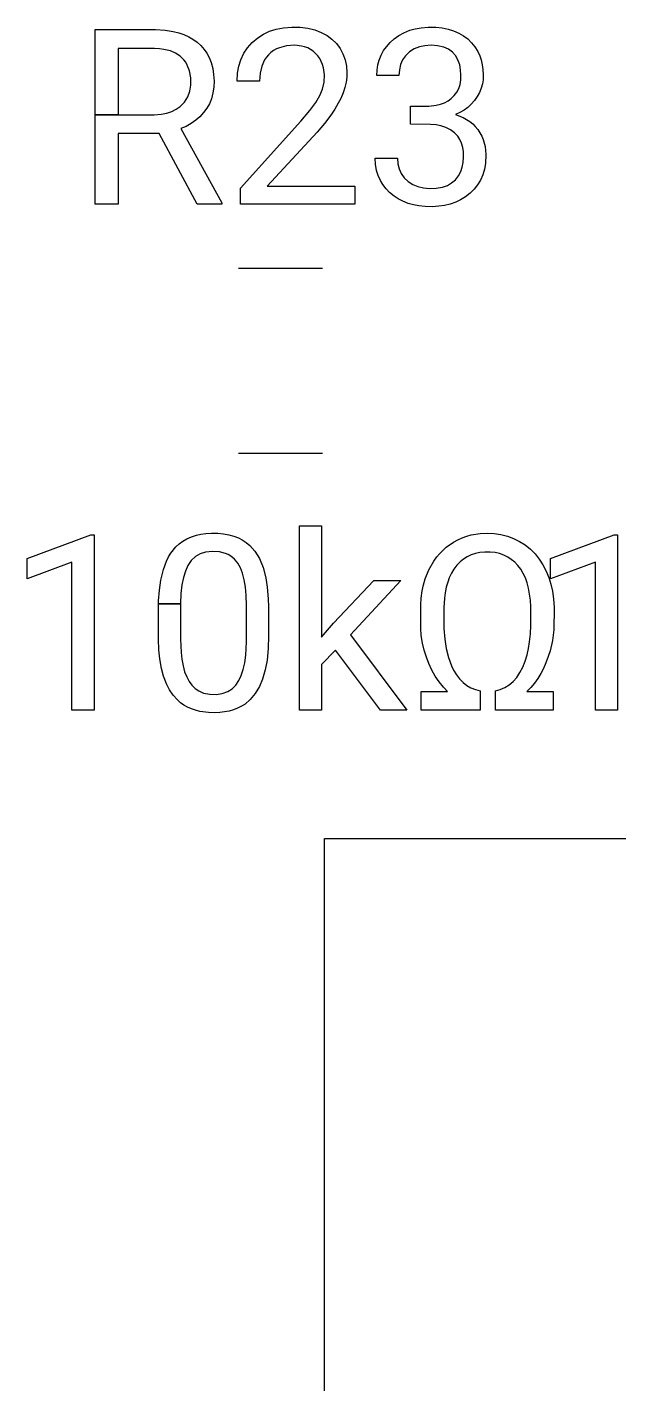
# Model space of a CAD drawing. Header units: inches. Extents: x 3.88 to 7.82, y -6.06 to -2.14.
# Drawn here: x 4.5696 to 4.7014, y -5.7592 to -5.4573 of the extents above; entities that cross this region are included whole.
import ezdxf

# ---------------------------------------------------------------- set-up
doc = ezdxf.new("R2010")
doc.units = ezdxf.units.IN
doc.header["$MEASUREMENT"] = 0
doc.layers.add('F.Silkscreen', color=41, linetype='CONTINUOUS', true_color=0xf2eda1)

msp = doc.modelspace()

# ---------------------------------------------------------------- linework, layer by layer
at = {"layer": 'F.Silkscreen', "linetype": 'CONTINUOUS'}
for p, q in [((4.58471, -5.46203), (4.58471, -5.45781)), ((4.58471, -5.45781), (4.59819, -5.45782)), ((4.59819, -5.45782), (4.60031, -5.45796)), ((4.60031, -5.45796), (4.60208, -5.45824)), ((4.60208, -5.45824), (4.60339, -5.45856)), ((4.62222, -5.45883), (4.62358, -5.4582)), ((4.62358, -5.4582), (4.62506, -5.45773)), ((4.62506, -5.45773), (4.62665, -5.45742)), ((4.62665, -5.45742), (4.62854, -5.45727)), ((4.62854, -5.45727), (4.6304, -5.45731)), ((4.6304, -5.45731), (4.6321, -5.45751)), ((4.6321, -5.45751), (4.63367, -5.45789)), ((4.63367, -5.45789), (4.6351, -5.45843)), ((4.65348, -5.45852), (4.65478, -5.45798)), ((4.65478, -5.45798), (4.65603, -5.45763)), ((4.65603, -5.45763), (4.65735, -5.45739)), ((4.65735, -5.45739), (4.65891, -5.45727)), ((4.65891, -5.45727), (4.66057, -5.4573)), ((4.66057, -5.4573), (4.662, -5.45745)), ((4.662, -5.45745), (4.66333, -5.45771)), ((4.66333, -5.45771), (4.66457, -5.45809)), ((4.66457, -5.45809), (4.66571, -5.45858)), ((4.60339, -5.45856), (4.60445, -5.45893)), ((4.60445, -5.45893), (4.60558, -5.45943)), ((4.60558, -5.45943), (4.60649, -5.45995)), ((4.60649, -5.45995), (4.60744, -5.46062)), ((4.60744, -5.46062), (4.60829, -5.46139)), ((4.61865, -5.46188), (4.61972, -5.46067)), ((4.61972, -5.46067), (4.62096, -5.45962)), ((4.62096, -5.45962), (4.62222, -5.45883)), ((4.6351, -5.45843), (4.6364, -5.45914)), ((4.6364, -5.45914), (4.63746, -5.45992)), ((4.63746, -5.45992), (4.63848, -5.46093)), ((4.63848, -5.46093), (4.63932, -5.46206)), ((4.64959, -5.46163), (4.6504, -5.46072)), ((4.6504, -5.46072), (4.65135, -5.45987)), ((4.65135, -5.45987), (4.65238, -5.45914)), ((4.65238, -5.45914), (4.65348, -5.45852)), ((4.66571, -5.45858), (4.66676, -5.45919)), ((4.66676, -5.45919), (4.66772, -5.45991)), ((4.66772, -5.45991), (4.66858, -5.46074)), ((4.66858, -5.46074), (4.66932, -5.46167)), ((4.58471, -5.47675), (4.58471, -5.46203)), ((4.59795, -5.46203), (4.58986, -5.46203)), ((4.58986, -5.46203), (4.58986, -5.47675)), ((4.59904, -5.46208), (4.59795, -5.46203)), ((4.60005, -5.46222), (4.59904, -5.46208)), ((4.60147, -5.46257), (4.60005, -5.46222)), ((4.60263, -5.46307), (4.60147, -5.46257)), ((4.60364, -5.46372), (4.60263, -5.46307)), ((4.60447, -5.46453), (4.60364, -5.46372)), ((4.60829, -5.46139), (4.60904, -5.46223)), ((4.60904, -5.46223), (4.6096, -5.46305)), ((4.6096, -5.46305), (4.61014, -5.46406)), ((4.61014, -5.46406), (4.61057, -5.46516)), ((4.61717, -5.46454), (4.61785, -5.46309)), ((4.61785, -5.46309), (4.61865, -5.46188)), ((4.62286, -5.46396), (4.62245, -5.46457)), ((4.62333, -5.46341), (4.62286, -5.46396)), ((4.62387, -5.46292), (4.62333, -5.46341)), ((4.62445, -5.46249), (4.62387, -5.46292)), ((4.6251, -5.46213), (4.62445, -5.46249)), ((4.62579, -5.46184), (4.6251, -5.46213)), ((4.62733, -5.46145), (4.62579, -5.46184)), ((4.62917, -5.46132), (4.62733, -5.46145)), ((4.63071, -5.46147), (4.62917, -5.46132)), ((4.63137, -5.46164), (4.63071, -5.46147)), ((4.63207, -5.46191), (4.63137, -5.46164)), ((4.63272, -5.46225), (4.63207, -5.46191)), ((4.63326, -5.46262), (4.63272, -5.46225)), ((4.63382, -5.46311), (4.63326, -5.46262)), ((4.63432, -5.46366), (4.63382, -5.46311)), ((4.63475, -5.46425), (4.63432, -5.46366)), ((4.6351, -5.46489), (4.63475, -5.46425)), ((4.63932, -5.46206), (4.63992, -5.46318)), ((4.63992, -5.46318), (4.6404, -5.46452)), ((4.64797, -5.46463), (4.64841, -5.46353)), ((4.64841, -5.46353), (4.64897, -5.4625)), ((4.64897, -5.4625), (4.64959, -5.46163)), ((4.65386, -5.46364), (4.65321, -5.46456)), ((4.65474, -5.46279), (4.65386, -5.46364)), ((4.65576, -5.46212), (4.65474, -5.46279)), ((4.65693, -5.46165), (4.65576, -5.46212)), ((4.65815, -5.4614), (4.65693, -5.46165)), ((4.6596, -5.46132), (4.65815, -5.4614)), ((4.66099, -5.46143), (4.6596, -5.46132)), ((4.66237, -5.46175), (4.66099, -5.46143)), ((4.66341, -5.4622), (4.66237, -5.46175)), ((4.66428, -5.46282), (4.66341, -5.4622)), ((4.66499, -5.46361), (4.66428, -5.46282)), ((4.66554, -5.46456), (4.66499, -5.46361)), ((4.66932, -5.46167), (4.66993, -5.46268)), ((4.66993, -5.46268), (4.67037, -5.46365)), ((4.67037, -5.46365), (4.67068, -5.46456)), ((4.6049, -5.4651), (4.60447, -5.46453)), ((4.60525, -5.46572), (4.6049, -5.4651)), ((4.60575, -5.46703), (4.60525, -5.46572)), ((4.606, -5.46852), (4.60575, -5.46703)), ((4.61057, -5.46516), (4.61092, -5.4665)), ((4.61092, -5.4665), (4.61112, -5.46778)), ((4.61646, -5.46748), (4.61673, -5.46596)), ((4.61673, -5.46596), (4.61717, -5.46454)), ((4.62182, -5.46594), (4.62145, -5.4675)), ((4.62245, -5.46457), (4.62182, -5.46594)), ((4.63538, -5.46557), (4.6351, -5.46489)), ((4.63559, -5.46629), (4.63538, -5.46557)), ((4.6358, -5.46787), (4.63559, -5.46629)), ((4.6404, -5.46452), (4.6407, -5.46598)), ((4.6407, -5.46598), (4.6408, -5.4674)), ((4.64746, -5.46801), (4.64751, -5.46688)), ((4.64751, -5.46688), (4.6477, -5.46566)), ((4.6477, -5.46566), (4.64797, -5.46463)), ((4.65248, -5.46674), (4.65238, -5.46801)), ((4.65275, -5.46559), (4.65248, -5.46674)), ((4.65321, -5.46456), (4.65275, -5.46559)), ((4.66592, -5.46567), (4.66554, -5.46456)), ((4.66612, -5.46675), (4.66592, -5.46567)), ((4.6662, -5.46796), (4.66612, -5.46675)), ((4.67068, -5.46456), (4.67094, -5.46567)), ((4.67094, -5.46567), (4.67109, -5.46669)), ((4.67109, -5.46669), (4.67116, -5.46793)), ((4.6058, -5.47153), (4.60602, -5.47022)), ((4.60602, -5.47022), (4.606, -5.46852)), ((4.61112, -5.46778), (4.6112, -5.46933)), ((4.6112, -5.46933), (4.61115, -5.47062)), ((4.61636, -5.46927), (4.61646, -5.46748)), ((4.62132, -5.46927), (4.61636, -5.46927)), ((4.62145, -5.4675), (4.62132, -5.46927)), ((4.63538, -5.47104), (4.63572, -5.46952)), ((4.63572, -5.46952), (4.6358, -5.46787)), ((4.64063, -5.46954), (4.64035, -5.47069)), ((4.64078, -5.46842), (4.64063, -5.46954)), ((4.6408, -5.4674), (4.64078, -5.46842)), ((4.65238, -5.46801), (4.64746, -5.46801)), ((4.6657, -5.47089), (4.66599, -5.47002)), ((4.66599, -5.47002), (4.66616, -5.469)), ((4.66616, -5.469), (4.6662, -5.46796)), ((4.67098, -5.46991), (4.67072, -5.47083)), ((4.67113, -5.46896), (4.67098, -5.46991)), ((4.67116, -5.46793), (4.67113, -5.46896)), ((4.60462, -5.47393), (4.60533, -5.4728)), ((4.60533, -5.4728), (4.6058, -5.47153)), ((4.61062, -5.47319), (4.61016, -5.47432)), ((4.61097, -5.47189), (4.61062, -5.47319)), ((4.61115, -5.47062), (4.61097, -5.47189)), ((4.63386, -5.47403), (4.63477, -5.47252)), ((4.63477, -5.47252), (4.63538, -5.47104)), ((4.63941, -5.47312), (4.63886, -5.47418)), ((4.63994, -5.47189), (4.63941, -5.47312)), ((4.64035, -5.47069), (4.63994, -5.47189)), ((4.66333, -5.47364), (4.66401, -5.47314)), ((4.66401, -5.47314), (4.66472, -5.47245)), ((4.66472, -5.47245), (4.66525, -5.47174)), ((4.66525, -5.47174), (4.6657, -5.47089)), ((4.6698, -5.47272), (4.66919, -5.47361)), ((4.67031, -5.47182), (4.6698, -5.47272)), ((4.67072, -5.47083), (4.67031, -5.47182)), ((4.60068, -5.4764), (4.60181, -5.47602)), ((4.60181, -5.47602), (4.60274, -5.47555)), ((4.60274, -5.47555), (4.60366, -5.4749)), ((4.60366, -5.4749), (4.60462, -5.47393)), ((4.60889, -5.4763), (4.60804, -5.47723)), ((4.60962, -5.4753), (4.60889, -5.4763)), ((4.61016, -5.47432), (4.60962, -5.4753)), ((4.63057, -5.47817), (4.63256, -5.47581)), ((4.63256, -5.47581), (4.63386, -5.47403)), ((4.63809, -5.47549), (4.63719, -5.47683)), ((4.63886, -5.47418), (4.63809, -5.47549)), ((4.65498, -5.47888), (4.65498, -5.47482)), ((4.65498, -5.47482), (4.65905, -5.47482)), ((4.65905, -5.47482), (4.66067, -5.47464)), ((4.66067, -5.47464), (4.66167, -5.4744)), ((4.66167, -5.4744), (4.6625, -5.47408)), ((4.6625, -5.47408), (4.66333, -5.47364)), ((4.66596, -5.47628), (4.66502, -5.47671)), ((4.66691, -5.47573), (4.66596, -5.47628)), ((4.6677, -5.47514), (4.66691, -5.47573)), ((4.66849, -5.47442), (4.6677, -5.47514)), ((4.66919, -5.47361), (4.66849, -5.47442)), ((4.58471, -5.49667), (4.58471, -5.47675)), ((4.58471, -5.47675), (4.58986, -5.47675)), ((4.58986, -5.47675), (4.58471, -5.47675)), ((4.58986, -5.47675), (4.59786, -5.47675)), ((4.59786, -5.47675), (4.59944, -5.47664)), ((4.59944, -5.47664), (4.60068, -5.4764)), ((4.60496, -5.47936), (4.6038, -5.47986)), ((4.60612, -5.47872), (4.60496, -5.47936)), ((4.60717, -5.47799), (4.60612, -5.47872)), ((4.60804, -5.47723), (4.60717, -5.47799)), ((4.61711, -5.49313), (4.63057, -5.47817)), ((4.63579, -5.47869), (4.63416, -5.48062)), ((4.63719, -5.47683), (4.63579, -5.47869)), ((4.65944, -5.4789), (4.65498, -5.47888)), ((4.66066, -5.47902), (4.65944, -5.4789)), ((4.66169, -5.47923), (4.66066, -5.47902)), ((4.6628, -5.47958), (4.66169, -5.47923)), ((4.66502, -5.47671), (4.66672, -5.47739)), ((4.66672, -5.47739), (4.66818, -5.47829)), ((4.66818, -5.47829), (4.66882, -5.47881)), ((4.66882, -5.47881), (4.6694, -5.47939)), ((4.6694, -5.47939), (4.66993, -5.48002)), ((4.599, -5.48096), (4.58986, -5.48096)), ((4.58986, -5.48096), (4.58986, -5.49667)), ((4.60742, -5.49667), (4.599, -5.48096)), ((4.6038, -5.47986), (4.61293, -5.49636)), ((4.63416, -5.48062), (4.62305, -5.49266)), ((4.66386, -5.48011), (4.6628, -5.47958)), ((4.66477, -5.48079), (4.66386, -5.48011)), ((4.66547, -5.48153), (4.66477, -5.48079)), ((4.66598, -5.48231), (4.66547, -5.48153)), ((4.66633, -5.4831), (4.66598, -5.48231)), ((4.66993, -5.48002), (4.67044, -5.48078)), ((4.67044, -5.48078), (4.67084, -5.48151)), ((4.67084, -5.48151), (4.67116, -5.48227)), ((4.67116, -5.48227), (4.67158, -5.48383)), ((4.66661, -5.48405), (4.66633, -5.4831)), ((4.66675, -5.485), (4.66661, -5.48405)), ((4.66679, -5.48614), (4.66675, -5.485)), ((4.67158, -5.48383), (4.67175, -5.48564)), ((4.64717, -5.48776), (4.64711, -5.48644)), ((4.64711, -5.48644), (4.65207, -5.48644)), ((4.64741, -5.48915), (4.64717, -5.48776)), ((4.65207, -5.48644), (4.65216, -5.48772)), ((4.65216, -5.48772), (4.65243, -5.4888)), ((4.66619, -5.48936), (4.6665, -5.48842)), ((4.6665, -5.48842), (4.6667, -5.48738)), ((4.6667, -5.48738), (4.66679, -5.48614)), ((4.67165, -5.48758), (4.67142, -5.48891)), ((4.67175, -5.48564), (4.67165, -5.48758)), ((4.64776, -5.49031), (4.64741, -5.48915)), ((4.64825, -5.4914), (4.64776, -5.49031)), ((4.6488, -5.49231), (4.64825, -5.4914)), ((4.65243, -5.4888), (4.65289, -5.48985)), ((4.65289, -5.48985), (4.65355, -5.49078)), ((4.65355, -5.49078), (4.65446, -5.49165)), ((4.66413, -5.49195), (4.66496, -5.49126)), ((4.66496, -5.49126), (4.66568, -5.49034)), ((4.66568, -5.49034), (4.66619, -5.48936)), ((4.67055, -5.4913), (4.66991, -5.49237)), ((4.67105, -5.49015), (4.67055, -5.4913)), ((4.67142, -5.48891), (4.67105, -5.49015)), ((4.61711, -5.49667), (4.61711, -5.49313)), ((4.62305, -5.49266), (4.64258, -5.49266)), ((4.64258, -5.49266), (4.64258, -5.49667)), ((4.64955, -5.49326), (4.6488, -5.49231)), ((4.65032, -5.49405), (4.64955, -5.49326)), ((4.65131, -5.49485), (4.65032, -5.49405)), ((4.65446, -5.49165), (4.65546, -5.49229)), ((4.65546, -5.49229), (4.65659, -5.49276)), ((4.65659, -5.49276), (4.65784, -5.49305)), ((4.65784, -5.49305), (4.65922, -5.49317)), ((4.65922, -5.49317), (4.66071, -5.4931)), ((4.66071, -5.4931), (4.66206, -5.49286)), ((4.66206, -5.49286), (4.66317, -5.49248)), ((4.66317, -5.49248), (4.66413, -5.49195)), ((4.66822, -5.49425), (4.66721, -5.49504)), ((4.66913, -5.49335), (4.66822, -5.49425)), ((4.66991, -5.49237), (4.66913, -5.49335)), ((4.58986, -5.49667), (4.58471, -5.49667)), ((4.61293, -5.49667), (4.60742, -5.49667)), ((4.61293, -5.49636), (4.61293, -5.49667)), ((4.64258, -5.49667), (4.61711, -5.49667)), ((4.65225, -5.49547), (4.65131, -5.49485)), ((4.65326, -5.496), (4.65225, -5.49547)), ((4.65447, -5.49648), (4.65326, -5.496)), ((4.65561, -5.4968), (4.65447, -5.49648)), ((4.65682, -5.49704), (4.65561, -5.4968)), ((4.65826, -5.49719), (4.65682, -5.49704)), ((4.65977, -5.49722), (4.65826, -5.49719)), ((4.66125, -5.49713), (4.65977, -5.49722)), ((4.6625, -5.49695), (4.66125, -5.49713)), ((4.66383, -5.49664), (4.6625, -5.49695)), ((4.66507, -5.4962), (4.66383, -5.49664)), ((4.66611, -5.49571), (4.66507, -5.4962)), ((4.66721, -5.49504), (4.66611, -5.49571)), ((4.61664, -5.51093), (4.63533, -5.51093)), ((4.61664, -5.55207), (4.63533, -5.55207)), ((4.60829, -5.57009), (4.60936, -5.56994)), ((4.60936, -5.56994), (4.61067, -5.56987)), ((4.61067, -5.56987), (4.61203, -5.56989)), ((4.61203, -5.56989), (4.61331, -5.57)), ((4.63024, -5.60927), (4.63024, -5.56825)), ((4.63024, -5.56825), (4.63516, -5.56825)), ((4.63516, -5.56825), (4.63516, -5.59305)), ((4.66846, -5.57027), (4.67047, -5.56994)), ((4.67047, -5.56994), (4.67205, -5.56986)), ((4.67205, -5.56986), (4.67361, -5.56994)), ((4.67361, -5.56994), (4.67511, -5.57016)), ((4.56957, -5.57553), (4.58374, -5.57022)), ((4.58374, -5.57022), (4.58449, -5.57022)), ((4.58449, -5.57022), (4.58449, -5.60927)), ((4.60159, -5.5743), (4.60268, -5.57294)), ((4.60268, -5.57294), (4.60347, -5.57221)), ((4.60347, -5.57221), (4.60422, -5.57166)), ((4.60422, -5.57166), (4.60516, -5.57111)), ((4.60516, -5.57111), (4.60618, -5.57066)), ((4.60618, -5.57066), (4.60729, -5.57031)), ((4.60729, -5.57031), (4.60829, -5.57009)), ((4.61331, -5.57), (4.61451, -5.57022)), ((4.61451, -5.57022), (4.61563, -5.57052)), ((4.61563, -5.57052), (4.61667, -5.57093)), ((4.61667, -5.57093), (4.6175, -5.57135)), ((4.6175, -5.57135), (4.61839, -5.57194)), ((4.61839, -5.57194), (4.6192, -5.57262)), ((4.6192, -5.57262), (4.62031, -5.57388)), ((4.66292, -5.573), (4.66455, -5.57186)), ((4.66455, -5.57186), (4.66553, -5.57132)), ((4.66553, -5.57132), (4.66644, -5.57091)), ((4.66644, -5.57091), (4.66749, -5.57053)), ((4.66749, -5.57053), (4.66846, -5.57027)), ((4.67511, -5.57016), (4.67656, -5.57052)), ((4.67656, -5.57052), (4.67794, -5.57104)), ((4.67794, -5.57104), (4.67926, -5.5717)), ((4.67926, -5.5717), (4.68051, -5.5725)), ((4.68051, -5.5725), (4.68166, -5.57342)), ((4.68618, -5.57553), (4.70035, -5.57022)), ((4.70035, -5.57022), (4.7011, -5.57022)), ((4.7011, -5.57022), (4.7011, -5.60927)), ((4.56957, -5.58002), (4.56957, -5.57553)), ((4.60062, -5.57607), (4.60108, -5.57515)), ((4.60108, -5.57515), (4.60159, -5.5743)), ((4.60614, -5.57596), (4.60539, -5.57706)), ((4.60706, -5.5751), (4.60614, -5.57596)), ((4.60815, -5.57447), (4.60706, -5.5751)), ((4.6093, -5.5741), (4.60815, -5.57447)), ((4.61083, -5.57392), (4.6093, -5.5741)), ((4.61242, -5.57402), (4.61083, -5.57392)), ((4.61373, -5.57436), (4.61242, -5.57402)), ((4.61437, -5.57464), (4.61373, -5.57436)), ((4.61496, -5.57498), (4.61437, -5.57464)), ((4.61578, -5.57567), (4.61496, -5.57498)), ((4.61648, -5.57653), (4.61578, -5.57567)), ((4.62031, -5.57388), (4.62084, -5.57467)), ((4.62084, -5.57467), (4.62132, -5.57554)), ((4.62132, -5.57554), (4.62213, -5.5775)), ((4.66016, -5.57607), (4.66084, -5.57514)), ((4.66084, -5.57514), (4.66149, -5.57437)), ((4.66149, -5.57437), (4.66292, -5.573)), ((4.66675, -5.57566), (4.66599, -5.57628)), ((4.66758, -5.57513), (4.66675, -5.57566)), ((4.66846, -5.57472), (4.66758, -5.57513)), ((4.66941, -5.5744), (4.66846, -5.57472)), ((4.67042, -5.57419), (4.66941, -5.5744)), ((4.67149, -5.57409), (4.67042, -5.57419)), ((4.67274, -5.57409), (4.67149, -5.57409)), ((4.67379, -5.57421), (4.67274, -5.57409)), ((4.67479, -5.57443), (4.67379, -5.57421)), ((4.67573, -5.57475), (4.67479, -5.57443)), ((4.67661, -5.57518), (4.67573, -5.57475)), ((4.67742, -5.57571), (4.67661, -5.57518)), ((4.67818, -5.57634), (4.67742, -5.57571)), ((4.68166, -5.57342), (4.6827, -5.57446)), ((4.6827, -5.57446), (4.68363, -5.57562)), ((4.68363, -5.57562), (4.68446, -5.5769)), ((4.68618, -5.58002), (4.68618, -5.57553)), ((4.57953, -5.57636), (4.56957, -5.58002)), ((4.57953, -5.60927), (4.57953, -5.57636)), ((4.59934, -5.58032), (4.59992, -5.57796)), ((4.59992, -5.57796), (4.60062, -5.57607)), ((4.60483, -5.57829), (4.60438, -5.57974)), ((4.60539, -5.57706), (4.60483, -5.57829)), ((4.61707, -5.57756), (4.61648, -5.57653)), ((4.61755, -5.5788), (4.61707, -5.57756)), ((4.61793, -5.58023), (4.61755, -5.5788)), ((4.62213, -5.5775), (4.62273, -5.57978)), ((4.65825, -5.58003), (4.65906, -5.57801)), ((4.65906, -5.57801), (4.66016, -5.57607)), ((4.66409, -5.57877), (4.66361, -5.57978)), ((4.66465, -5.57785), (4.66409, -5.57877)), ((4.66529, -5.57702), (4.66465, -5.57785)), ((4.66599, -5.57628), (4.66529, -5.57702)), ((4.67889, -5.57708), (4.67818, -5.57634)), ((4.67952, -5.57791), (4.67889, -5.57708)), ((4.68008, -5.57883), (4.67952, -5.57791)), ((4.68056, -5.57984), (4.68008, -5.57883)), ((4.68446, -5.5769), (4.68519, -5.57829)), ((4.68519, -5.57829), (4.68579, -5.57977)), ((4.69614, -5.57636), (4.68618, -5.58002)), ((4.69614, -5.60927), (4.69614, -5.57636)), ((4.59903, -5.58252), (4.59934, -5.58032)), ((4.60405, -5.5814), (4.60384, -5.58328)), ((4.60438, -5.57974), (4.60405, -5.5814)), ((4.6182, -5.58186), (4.61793, -5.58023)), ((4.61836, -5.5837), (4.6182, -5.58186)), ((4.62273, -5.57978), (4.62307, -5.58191)), ((4.62307, -5.58191), (4.62329, -5.5845)), ((4.6378, -5.5899), (4.64681, -5.58037)), ((4.6528, -5.58037), (4.64157, -5.59246)), ((4.64681, -5.58037), (4.6528, -5.58037)), ((4.65756, -5.58273), (4.65786, -5.58135)), ((4.65786, -5.58135), (4.65825, -5.58003)), ((4.66293, -5.58191), (4.66268, -5.58316)), ((4.66326, -5.58074), (4.66293, -5.58191)), ((4.66361, -5.57978), (4.66326, -5.58074)), ((4.68096, -5.58094), (4.68056, -5.57984)), ((4.68127, -5.58213), (4.68096, -5.58094)), ((4.68579, -5.57977), (4.68623, -5.58119)), ((4.68623, -5.58119), (4.68659, -5.5828)), ((4.59885, -5.58494), (4.59903, -5.58252)), ((4.59885, -5.58557), (4.59885, -5.58494)), ((4.60384, -5.58328), (4.60374, -5.58557)), ((4.61843, -5.58593), (4.61836, -5.5837)), ((4.62329, -5.5845), (4.62335, -5.58628)), ((4.65723, -5.5858), (4.65734, -5.58431)), ((4.65734, -5.58431), (4.65756, -5.58273)), ((4.66252, -5.58433), (4.6624, -5.58649)), ((4.66268, -5.58316), (4.66252, -5.58433)), ((4.6815, -5.58342), (4.68127, -5.58213)), ((4.68166, -5.58479), (4.6815, -5.58342)), ((4.68173, -5.58626), (4.68166, -5.58479)), ((4.68659, -5.5828), (4.68682, -5.58449)), ((4.68682, -5.58449), (4.68693, -5.5864)), ((4.59882, -5.59337), (4.59885, -5.58557)), ((4.59885, -5.58557), (4.60374, -5.58557)), ((4.60374, -5.58557), (4.59885, -5.58557)), ((4.60374, -5.58557), (4.60374, -5.59348)), ((4.61843, -5.59404), (4.61843, -5.58593)), ((4.62335, -5.58628), (4.62335, -5.5927)), ((4.65724, -5.59104), (4.65723, -5.5858)), ((4.6624, -5.58649), (4.66242, -5.59108)), ((4.68173, -5.59041), (4.68173, -5.58626)), ((4.68693, -5.5864), (4.68688, -5.59136)), ((4.63516, -5.59305), (4.6378, -5.5899)), ((4.65737, -5.59264), (4.65724, -5.59104)), ((4.66242, -5.59108), (4.66259, -5.59348)), ((4.68166, -5.5923), (4.68173, -5.59041)), ((4.59882, -5.59348), (4.59882, -5.59337)), ((4.59893, -5.59583), (4.59882, -5.59348)), ((4.60374, -5.59348), (4.60386, -5.59643)), ((4.61826, -5.59703), (4.61843, -5.59404)), ((4.62335, -5.5927), (4.62326, -5.59554)), ((4.64157, -5.59246), (4.65413, -5.60927)), ((4.65765, -5.59436), (4.65737, -5.59264)), ((4.66259, -5.59348), (4.66289, -5.59552)), ((4.68126, -5.59556), (4.68149, -5.59407)), ((4.68149, -5.59407), (4.68166, -5.5923)), ((4.6866, -5.59372), (4.68606, -5.59606)), ((4.68688, -5.59136), (4.6866, -5.59372)), ((4.59914, -5.59787), (4.59893, -5.59583)), ((4.60386, -5.59643), (4.60402, -5.5979)), ((4.61803, -5.59872), (4.61826, -5.59703)), ((4.62326, -5.59554), (4.623, -5.59813)), ((4.63827, -5.59589), (4.63516, -5.59911)), ((4.64831, -5.60927), (4.63827, -5.59589)), ((4.65802, -5.59593), (4.65765, -5.59436)), ((4.6585, -5.59748), (4.65802, -5.59593)), ((4.66289, -5.59552), (4.66339, -5.59754)), ((4.68051, -5.59839), (4.68094, -5.59695)), ((4.68094, -5.59695), (4.68126, -5.59556)), ((4.68606, -5.59606), (4.68565, -5.59735)), ((4.59952, -5.59995), (4.59914, -5.59787)), ((4.59997, -5.60166), (4.59952, -5.59995)), ((4.60402, -5.5979), (4.60429, -5.59938)), ((4.60429, -5.59938), (4.60465, -5.60071)), ((4.6177, -5.60023), (4.61803, -5.59872)), ((4.623, -5.59813), (4.62261, -5.60025)), ((4.63516, -5.59911), (4.63516, -5.60927)), ((4.65904, -5.59888), (4.6585, -5.59748)), ((4.65972, -5.60033), (4.65904, -5.59888)), ((4.66339, -5.59754), (4.66406, -5.59936)), ((4.66406, -5.59936), (4.66455, -5.60038)), ((4.67934, -5.60091), (4.67997, -5.59972)), ((4.67997, -5.59972), (4.68051, -5.59839)), ((4.68457, -5.59998), (4.68396, -5.60113)), ((4.68511, -5.59875), (4.68457, -5.59998)), ((4.68565, -5.59735), (4.68511, -5.59875)), ((4.60061, -5.60337), (4.59997, -5.60166)), ((4.60465, -5.60071), (4.60511, -5.60187)), ((4.60511, -5.60187), (4.60565, -5.60287)), ((4.60565, -5.60287), (4.60627, -5.60372)), ((4.61604, -5.60367), (4.61674, -5.60266)), ((4.61674, -5.60266), (4.61727, -5.60154)), ((4.61727, -5.60154), (4.6177, -5.60023)), ((4.62201, -5.60233), (4.62132, -5.60399)), ((4.62261, -5.60025), (4.62201, -5.60233)), ((4.66049, -5.60168), (4.65972, -5.60033)), ((4.66135, -5.60294), (4.66049, -5.60168)), ((4.66229, -5.60411), (4.66135, -5.60294)), ((4.66455, -5.60038), (4.66518, -5.60141)), ((4.66518, -5.60141), (4.66589, -5.60231)), ((4.66589, -5.60231), (4.66666, -5.60309)), ((4.66666, -5.60309), (4.66751, -5.60374)), ((4.67694, -5.6036), (4.67782, -5.60286)), ((4.67782, -5.60286), (4.67862, -5.60196)), ((4.67862, -5.60196), (4.67934, -5.60091)), ((4.68329, -5.60222), (4.68255, -5.60325)), ((4.68396, -5.60113), (4.68329, -5.60222)), ((4.60131, -5.60474), (4.60061, -5.60337)), ((4.60212, -5.60594), (4.60131, -5.60474)), ((4.60305, -5.60699), (4.60212, -5.60594)), ((4.60627, -5.60372), (4.60699, -5.60442)), ((4.60699, -5.60442), (4.6078, -5.60497)), ((4.6078, -5.60497), (4.60889, -5.60545)), ((4.60889, -5.60545), (4.61024, -5.60572)), ((4.61024, -5.60572), (4.6117, -5.60575)), ((4.6117, -5.60575), (4.61305, -5.60554)), ((4.61305, -5.60554), (4.61425, -5.6051)), ((4.61425, -5.6051), (4.61521, -5.60449)), ((4.61521, -5.60449), (4.61604, -5.60367)), ((4.62039, -5.60557), (4.61928, -5.60691)), ((4.62132, -5.60399), (4.62039, -5.60557)), ((4.65732, -5.60927), (4.65732, -5.6051)), ((4.65732, -5.6051), (4.66323, -5.6051)), ((4.66323, -5.6051), (4.66229, -5.60411)), ((4.66751, -5.60374), (4.66842, -5.60427)), ((4.66842, -5.60427), (4.66941, -5.60467)), ((4.66941, -5.60467), (4.67047, -5.60494)), ((4.67047, -5.60494), (4.67047, -5.60927)), ((4.67386, -5.60494), (4.67496, -5.60464)), ((4.67386, -5.60927), (4.67386, -5.60494)), ((4.67496, -5.60464), (4.67599, -5.6042)), ((4.67599, -5.6042), (4.67694, -5.6036)), ((4.68176, -5.6042), (4.68091, -5.6051)), ((4.68091, -5.6051), (4.68677, -5.6051)), ((4.68255, -5.60325), (4.68176, -5.6042)), ((4.68677, -5.6051), (4.68677, -5.60927)), ((4.60375, -5.60759), (4.60305, -5.60699)), ((4.6045, -5.60813), (4.60375, -5.60759)), ((4.6053, -5.60859), (4.6045, -5.60813)), ((4.60617, -5.60897), (4.6053, -5.60859)), ((4.60709, -5.60929), (4.60617, -5.60897)), ((4.61555, -5.60917), (4.61459, -5.60945)), ((4.61646, -5.60883), (4.61555, -5.60917)), ((4.61731, -5.6084), (4.61646, -5.60883)), ((4.6181, -5.6079), (4.61731, -5.6084)), ((4.61928, -5.60691), (4.6181, -5.6079)), ((4.58449, -5.60927), (4.57953, -5.60927)), ((4.60806, -5.60953), (4.60709, -5.60929)), ((4.61, -5.60979), (4.60806, -5.60953)), ((4.61134, -5.60982), (4.61, -5.60979)), ((4.61248, -5.60977), (4.61134, -5.60982)), ((4.61356, -5.60965), (4.61248, -5.60977)), ((4.61459, -5.60945), (4.61356, -5.60965)), ((4.63516, -5.60927), (4.63024, -5.60927)), ((4.65413, -5.60927), (4.64831, -5.60927)), ((4.67047, -5.60927), (4.65732, -5.60927)), ((4.68677, -5.60927), (4.67386, -5.60927)), ((4.7011, -5.60927), (4.69614, -5.60927)), ((4.63583, -5.6378), (4.85236, -5.63779)), ((4.63583, -6.06299), (4.63583, -5.6378))]:
    msp.add_line(p, q, dxfattribs=at)

doc.saveas('drawing.dxf')
